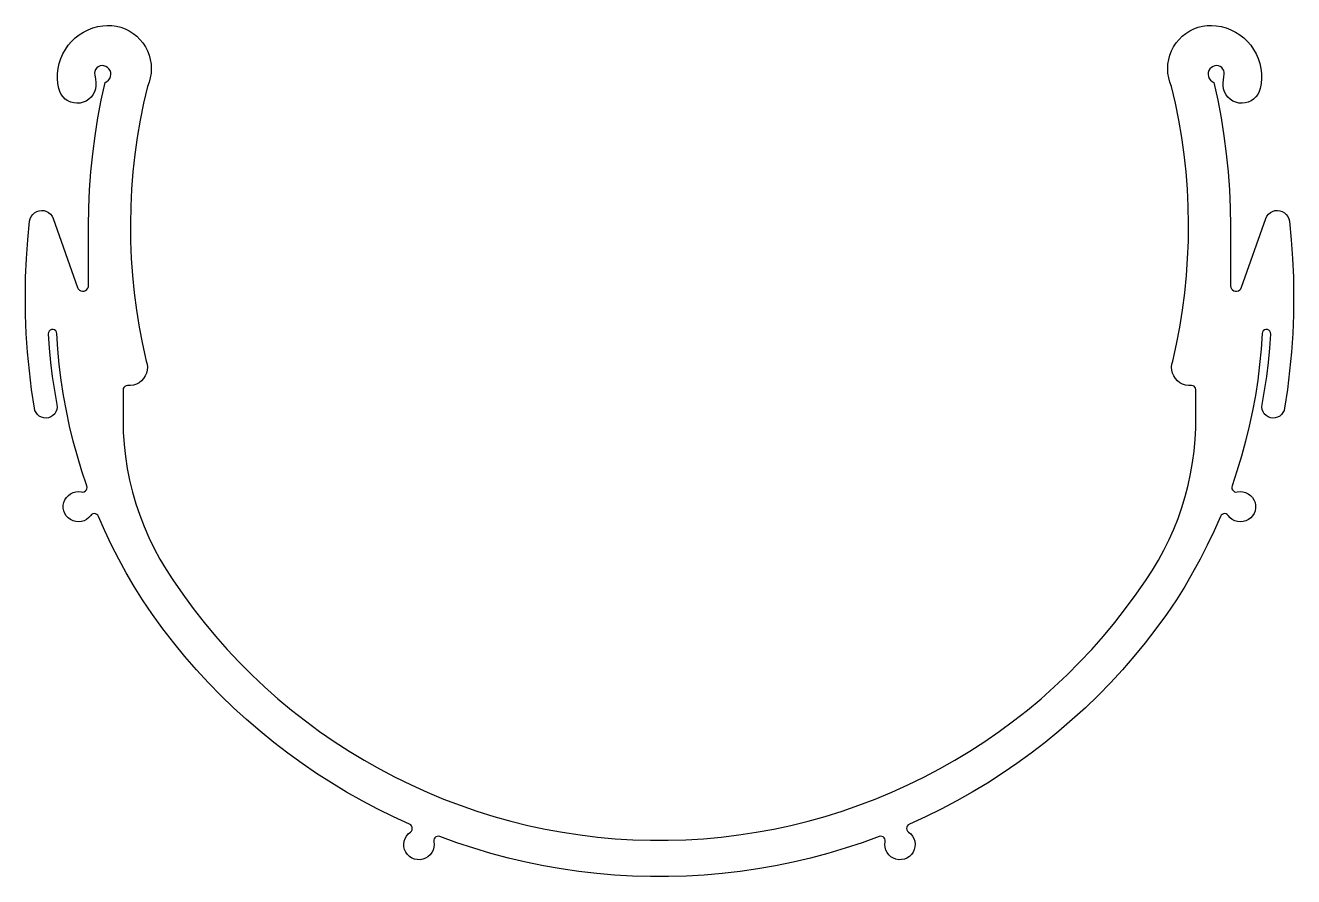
# Model space of a CAD drawing. Extents: x 1 to 209, y 99 to 239.
import ezdxf

# ---------------------------------------------------------------- set-up
doc = ezdxf.new("R2010")
doc.units = 0
doc.layers.add('Ebene_1', color=7, linetype='CONTINUOUS')

msp = doc.modelspace()

# ---------------------------------------------------------------- linework, layer by layer
at = {"layer": 'Ebene_1', "color": 2}
msp.add_lwpolyline([(13.887625, 229.771394), (14.187485, 229.91956), (14.445015, 230.134755), (14.642565, 230.406394), (14.773095, 230.71331), (14.829495, 231.044922), (14.804795, 231.38006), (14.702485, 231.701088), (14.526095, 231.986838), (14.289735, 232.226727), (14.003985, 232.399588), (14.003985, 232.399588), (13.700595, 232.505422), (13.376045, 232.530112), (13.058545, 232.473672), (12.765735, 232.339616), (12.515265, 232.138533), (12.321235, 231.881005), (12.197765, 231.581144), (12.148365, 231.263644), (12.183665, 230.942616), (12.183665, 230.942616), (12.300085, 230.335838), (12.377685, 229.722005), (12.377685, 229.722005), (12.381685, 229.203421), (12.300585, 228.691894), (12.134775, 228.201533), (11.887835, 227.746449), (11.570335, 227.337227), (11.189335, 226.987977), (10.755415, 226.705755), (10.279165, 226.497616), (9.778225, 226.374144), (9.259635, 226.335334), (8.744585, 226.384724), (8.243635, 226.515252), (7.774445, 226.730446), (7.344055, 227.019724), (6.970105, 227.376029), (6.659665, 227.792307), (6.419775, 228.250918), (6.264555, 228.744807), (6.264555, 228.744807), (6.116385, 229.56678), (6.049385, 230.402863), (6.066985, 231.238946), (6.165785, 232.067974), (6.345705, 232.886419), (6.606755, 233.680169), (6.941895, 234.449224), (7.354645, 235.175947), (7.830895, 235.863863), (8.377705, 236.498863), (8.980955, 237.077419), (9.640645, 237.592475), (10.346205, 238.040502), (11.090565, 238.417975), (11.870205, 238.721364), (12.678065, 238.947141), (13.500035, 239.09178), (13.500035, 239.09178), (14.251455, 239.1447), (15.002865, 239.11648), (15.750755, 239.010646), (16.477485, 238.827202), (17.186565, 238.566146), (17.860365, 238.234535), (18.495365, 237.828841), (19.084505, 237.363174), (19.620735, 236.834007), (20.096985, 236.251924), (20.509735, 235.623979), (20.855455, 234.953702), (21.127095, 234.251674), (21.321125, 233.524952), (21.437535, 232.78059), (21.476335, 232.029174), (21.434035, 231.277757), (21.314095, 230.536924), (21.113015, 229.810201), (20.837845, 229.108173), (20.837845, 229.108173), (20.199315, 226.331812), (19.641925, 223.537812), (19.169205, 220.726173), (18.777625, 217.903951), (18.470705, 215.071145), (18.248455, 212.227756), (18.110875, 209.380839), (18.054375, 206.533922), (18.086175, 203.683477), (18.199065, 200.836561), (18.400145, 197.993172), (18.682375, 195.15684), (19.049265, 192.33109), (19.497285, 189.51592), (20.029985, 186.71487), (20.647345, 183.93145), (20.647345, 183.93145), (20.784925, 183.44814), (20.837825, 182.95073), (20.806125, 182.44978), (20.693235, 181.95942), (20.495675, 181.49728), (20.224045, 181.07395), (19.885375, 180.70353), (19.490265, 180.39309), (19.045765, 180.15673), (18.569515, 179.99445), (18.075625, 179.92035), (17.571155, 179.92735), (17.571155, 179.92735), (17.338315, 179.89915), (17.126655, 179.79332), (16.960845, 179.62751), (16.862045, 179.41232), (16.837345, 179.17948), (16.837345, 174.22648), (16.837345, 174.22648), (16.883245, 172.23328), (17.017305, 170.24714), (17.232495, 168.26806), (17.535885, 166.29603), (17.920415, 164.34164), (18.389605, 162.40842), (18.943465, 160.49284), (19.578465, 158.60548), (20.291075, 156.74281), (21.084825, 154.91542), (21.956195, 153.12684), (22.901635, 151.37353), (23.924695, 149.66256), (25.018305, 147.99745), (25.018305, 147.99745), (26.665775, 145.60209), (28.387325, 143.25611), (30.175915, 140.96306), (32.038575, 138.72645), (33.961215, 136.54628), (35.954415, 134.42608), (38.007575, 132.36586), (40.124245, 130.36914), (42.300885, 128.43592), (44.530445, 126.57325), (46.819965, 124.77761), (49.162415, 123.049), (51.554245, 121.39447), (53.995465, 119.81403), (56.482555, 118.30767), (59.015495, 116.87539), (61.590775, 115.52072), (64.204855, 114.24719), (66.857745, 113.05128), (69.542385, 111.9365), (72.262305, 110.90286), (75.010445, 109.95036), (77.786805, 109.08606), (80.591385, 108.30289), (83.413615, 107.60439), (86.256995, 106.99408), (89.118025, 106.46844), (91.996695, 106.031), (94.882415, 105.67822), (97.778725, 105.41717), (100.68208, 105.24078), (103.58897, 105.15258), (106.49938, 105.15258), (109.40627, 105.24078), (112.30964, 105.41717), (115.20947, 105.67822), (118.0952, 106.031), (120.97033, 106.46844), (123.83136, 106.99408), (126.67475, 107.60439), (129.5005, 108.30289), (132.30156, 109.08606), (135.07792, 109.95036), (137.82959, 110.90286), (140.54597, 111.9365), (143.23414, 113.05128), (145.88703, 114.24719), (148.50111, 115.52072), (151.07639, 116.87539), (153.60934, 118.30767), (156.09642, 119.81403), (158.53764, 121.39447), (160.92948, 123.049), (163.27192, 124.77408), (165.55792, 126.57325), (167.791, 128.43592), (169.96764, 130.36914), (172.08078, 132.36586), (174.13748, 134.42256), (176.12714, 136.54628), (178.05331, 138.72645), (179.91245, 140.96306), (181.70456, 143.25611), (183.42259, 145.59856), (185.07359, 147.99745), (185.07359, 147.99745), (186.11781, 149.58495), (187.09501, 151.21125), (188.0087, 152.87989), (188.85184, 154.58381), (189.62442, 156.31947), (190.32292, 158.08689), (190.95087, 159.879), (191.50473, 161.69934), (191.98451, 163.53731), (192.3902, 165.39292), (192.71476, 167.26617), (192.96523, 169.15), (193.14162, 171.04089), (193.23692, 172.93884), (193.25452, 174.84031), (193.26862, 179.26415), (193.26862, 179.26415), (193.22272, 179.47934), (193.11336, 179.66632), (192.95108, 179.81448), (192.75, 179.90268), (192.5348, 179.92738), (192.5348, 179.92738), (192.03033, 179.92038), (191.53644, 179.99448), (191.06019, 180.15676), (190.61569, 180.39312), (190.22058, 180.70357), (189.88191, 181.07398), (189.61027, 181.49732), (189.41272, 181.95945), (189.29983, 182.44982), (189.26813, 182.95076), (189.32103, 183.44818), (189.45861, 183.93148), (189.45861, 183.93148), (190.07597, 186.7149), (190.60867, 189.51595), (191.0567, 192.33112), (191.42358, 195.15687), (191.70581, 197.993205), (191.90689, 200.836594), (192.01978, 203.68351), (192.05148, 206.533955), (191.99508, 209.380872), (191.85749, 212.227789), (191.63524, 215.071178), (191.32833, 217.903984), (190.93674, 220.726206), (190.46402, 223.537845), (189.90663, 226.331845), (189.26811, 229.108206), (189.26811, 229.108206), (188.99294, 229.810234), (188.79186, 230.536957), (188.67191, 231.27779), (188.62961, 232.029207), (188.66841, 232.780623), (188.78483, 233.524985), (188.97886, 234.251707), (189.25049, 234.953735), (189.59622, 235.624012), (190.00897, 236.251957), (190.48522, 236.83404), (191.02144, 237.363207), (191.61058, 237.828874), (192.24558, 238.234568), (192.91938, 238.566179), (193.62847, 238.827235), (194.35519, 239.010679), (195.10308, 239.116513), (195.8545, 239.144733), (196.60591, 239.091813), (196.60591, 239.091813), (197.42788, 238.947174), (198.23575, 238.721397), (199.01538, 238.418008), (199.75975, 238.040535), (200.4653, 237.592508), (201.125, 237.077452), (201.72825, 236.498896), (202.27505, 235.863896), (202.7513, 235.17598), (203.16405, 234.449257), (203.49919, 233.680202), (203.76025, 232.886452), (203.94016, 232.068007), (204.03896, 231.238979), (204.05656, 230.402896), (203.98956, 229.566813), (203.8414, 228.74484), (203.8414, 228.74484), (203.68617, 228.250951), (203.44628, 227.79234), (203.13584, 227.376062), (202.7619, 227.019757), (202.33151, 226.730479), (201.86231, 226.515285), (201.36137, 226.384757), (200.84631, 226.335367), (200.32773, 226.374177), (199.82678, 226.497649), (199.35053, 226.705788), (198.91662, 226.98801), (198.53562, 227.33726), (198.21812, 227.746482), (197.97117, 228.201566), (197.80537, 228.691927), (197.72427, 229.203454), (197.72827, 229.722038), (197.72827, 229.722038), (197.78827, 230.212399), (197.86937, 230.699232), (197.86937, 230.699232), (197.92937, 231.111982), (197.92937, 231.111982), (197.92237, 231.411843), (197.84477, 231.701121), (197.70365, 231.965705), (197.5061, 232.191482), (197.25915, 232.364344), (196.98046, 232.477232), (196.68413, 232.519562), (196.38427, 232.494862), (196.10204, 232.399612), (196.10204, 232.399612), (195.81629, 232.226751), (195.57993, 231.986862), (195.40354, 231.701112), (195.30124, 231.380084), (195.27654, 231.044946), (195.33304, 230.713334), (195.46357, 230.406418), (195.66112, 230.134779), (195.91865, 229.919584), (196.21851, 229.771418), (196.21851, 229.771418), (196.85704, 226.857473), (197.4109, 223.929417), (197.88009, 220.987251), (198.26109, 218.030973), (198.56096, 215.067639), (198.77615, 212.093722), (198.90315, 209.116278), (198.94545, 206.138833), (198.94545, 196.32456), (198.94545, 196.32456), (198.99485, 196.07055), (199.11479, 195.83772), (199.29118, 195.64722), (199.51343, 195.51317), (199.76391, 195.44257), (200.02143, 195.44657), (200.27191, 195.52067), (200.49063, 195.65825), (200.66349, 195.84875), (200.77991, 196.08158), (204.77688, 207.395167), (204.77688, 207.395167), (204.94974, 207.765584), (205.20021, 208.093667), (205.51066, 208.361778), (205.87049, 208.562861), (206.26207, 208.682806), (206.67482, 208.721606), (207.08052, 208.675746), (207.4721, 208.545218), (207.82841, 208.340607), (208.1318, 208.061913), (208.37521, 207.730302), (208.54455, 207.356357), (208.63275, 206.954191), (208.63275, 206.954191), (208.93614, 203.885024), (209.15486, 200.808801), (209.28892, 197.729051), (209.33482, 194.64577), (209.29952, 191.5625), (209.17605, 188.48275), (208.97144, 185.40652), (208.67863, 182.33736), (208.30116, 179.27877), (207.83902, 176.23077), (207.83902, 176.23077), (207.75432, 175.83566), (207.58499, 175.4723), (207.3451, 175.15127), (207.04171, 174.89022), (206.68893, 174.69972), (206.30088, 174.59036), (205.90224, 174.56216), (205.5036, 174.62216), (205.12966, 174.76327), (204.79452, 174.98552), (204.51229, 175.27127), (204.30063, 175.60993), (204.16304, 175.98741), (204.11014, 176.38604), (204.14184, 176.78468), (204.14184, 176.78468), (204.55459, 179.08832), (204.90031, 181.40607), (205.18606, 183.72735), (205.40831, 186.05921), (205.56353, 188.3946), (205.56353, 188.3946), (205.53533, 188.63802), (205.42597, 188.86027), (205.24605, 189.0296), (205.01675, 189.1248), (204.7698, 189.1389), (204.53697, 189.0648), (204.33941, 188.91664), (204.20536, 188.7085), (204.14896, 188.46861), (204.14896, 188.46861), (203.97963, 185.91097), (203.73974, 183.36038), (203.42577, 180.81686), (203.03771, 178.28391), (202.57557, 175.76155), (202.04641, 173.25683), (201.44316, 170.76622), (200.76935, 168.29324), (200.02146, 165.84144), (199.20655, 163.4108), (199.20655, 163.4108), (199.16775, 163.18855), (199.19245, 162.96277), (199.28415, 162.75816), (199.43584, 162.58883), (199.62634, 162.47241), (199.84506, 162.41951), (200.07084, 162.43361), (200.07084, 162.43361), (200.53298, 162.48651), (200.99865, 162.45831), (201.44667, 162.33836), (201.86648, 162.14081), (202.24395, 161.86917), (202.56498, 161.52698), (202.81192, 161.13539), (202.98479, 160.705), (203.07649, 160.24639), (203.08049, 159.78425), (202.99579, 159.32564), (202.82998, 158.89173), (202.58304, 158.49661), (202.26907, 158.15442), (201.89512, 157.87573), (201.47885, 157.67111), (201.03082, 157.54764), (200.56515, 157.50884), (200.10301, 157.55824), (199.65851, 157.69582), (199.24576, 157.91101), (198.87887, 158.19676), (198.57548, 158.54954), (198.57548, 158.54954), (198.41673, 158.71182), (198.21918, 158.81765), (197.99693, 158.85995), (197.77468, 158.83525), (197.56654, 158.74355), (197.39721, 158.59538), (197.28079, 158.40488), (197.28079, 158.40488), (196.24362, 156.03069), (195.13943, 153.69177), (193.96468, 151.3846), (192.72643, 149.11271), (191.42468, 146.8761), (190.0559, 144.6783), (190.0559, 144.6783), (188.41196, 142.28294), (186.69746, 139.93344), (184.91946, 137.63685), (183.07443, 135.38966), (181.1659, 133.19538), (179.1974, 131.05755), (177.16893, 128.97616), (175.08401, 126.95474), (172.93912, 124.98977), (170.73779, 123.0883), (168.48707, 121.25385), (166.18343, 119.47938), (163.8304, 117.77193), (161.43151, 116.13505), (158.98323, 114.56518), (156.49262, 113.06588), (153.9632, 111.63713), (151.39145, 110.28246), (148.7809, 109.00188), (146.13859, 107.79538), (146.13859, 107.79538), (145.94809, 107.67191), (145.79993, 107.49905), (145.71523, 107.29091), (145.69403, 107.06866), (145.73993, 106.84641), (145.84929, 106.64885), (146.01509, 106.49363), (146.01509, 106.49363), (146.3714, 106.1973), (146.6642, 105.83746), (146.88998, 105.42824), (147.03109, 104.98727), (147.09109, 104.52513), (147.06289, 104.06299), (146.94648, 103.61143), (146.75245, 103.1881), (146.48081, 102.81063), (146.14567, 102.4896), (145.75409, 102.23913), (145.3237, 102.06274), (144.86861, 101.97104), (144.40295, 101.96404), (143.94434, 102.04514), (143.51042, 102.20742), (143.11178, 102.45083), (142.76959, 102.76128), (142.48736, 103.1317), (142.27922, 103.54797), (142.15222, 103.996), (142.11342, 104.45814), (142.15932, 104.92028), (142.15932, 104.92028), (142.16632, 105.14606), (142.10632, 105.36478), (141.98638, 105.55528), (141.81352, 105.69992), (141.60538, 105.78812), (141.3796, 105.80932), (141.16088, 105.75992), (141.16088, 105.75992), (138.38452, 104.75803), (135.57994, 103.83375), (132.74713, 102.99414), (129.89316, 102.23214), (127.02155, 101.55481), (124.12877, 100.96214), (121.21835, 100.45414), (118.29735, 100.02728), (115.36224, 99.68861), (112.42007, 99.43109), (109.47437, 99.26175), (106.52162, 99.17705), (103.56887, 99.17705), (100.61612, 99.26175), (97.670435, 99.43461), (94.728265, 99.68861), (91.793155, 100.03081), (88.872155, 100.45767), (85.965265, 100.96567), (83.072485, 101.55834), (80.197345, 102.23567), (77.343375, 102.99767), (74.514095, 103.84081), (71.709515, 104.76156), (68.933155, 105.76698), (68.933155, 105.76698), (68.710905, 105.81288), (68.485125, 105.79168), (68.276985, 105.70698), (68.104125, 105.55882), (67.984175, 105.36832), (67.924175, 105.1496), (67.934775, 104.92382), (67.934775, 104.92382), (67.980675, 104.46168), (67.941875, 103.99954), (67.814875, 103.55151), (67.606735, 103.13171), (67.328045, 102.76129), (66.982325, 102.45084), (66.583685, 102.20743), (66.149765, 102.04515), (65.691155, 101.96405), (65.225485, 101.97105), (64.770405, 102.06275), (64.340015, 102.23914), (63.948435, 102.48961), (63.613295, 102.81417), (63.341655, 103.19164), (63.144095, 103.61144), (63.031205, 104.063), (63.003005, 104.52867), (63.063005, 104.99081), (63.207645, 105.43178), (63.429895, 105.841), (63.726235, 106.20083), (64.082535, 106.49717), (64.082535, 106.49717), (64.248345, 106.65239), (64.357705, 106.84994), (64.407105, 107.06867), (64.385905, 107.29444), (64.297705, 107.50258), (64.153065, 107.67544), (63.959035, 107.79892), (63.959035, 107.79892), (61.316725, 109.00542), (58.709705, 110.286), (56.137955, 111.64419), (53.605005, 113.07294), (51.117925, 114.57225), (48.669645, 116.14211), (46.270755, 117.779), (43.917725, 119.48644), (41.614085, 121.25739), (39.359835, 123.09536), (37.162035, 124.99683), (35.017145, 126.95828), (32.928695, 128.9797), (30.900225, 131.06108), (28.931725, 133.19892), (27.023195, 135.3932), (25.178175, 137.63686), (23.396645, 139.93697), (21.682145, 142.28295), (20.034675, 144.67831), (20.034675, 144.67831), (18.669425, 146.87611), (17.364145, 149.11272), (16.125895, 151.38461), (14.954675, 153.69531), (13.850475, 156.03422), (12.813305, 158.40842), (12.813305, 158.40842), (12.693365, 158.59892), (12.524035, 158.74709), (12.315895, 158.83879), (12.093645, 158.86349), (11.871395, 158.82119), (11.673835, 158.71183), (11.515085, 158.55308), (11.515085, 158.55308), (11.211695, 158.2003), (10.844805, 157.91102), (10.432055, 157.6923), (9.987555, 157.55825), (9.525425, 157.50885), (9.059755, 157.54415), (8.611725, 157.66763), (8.191925, 157.87224), (7.817975, 158.15093), (7.504005, 158.49313), (7.260585, 158.88824), (7.091255, 159.32215), (7.006555, 159.78077), (7.010555, 160.24643), (7.102255, 160.70504), (7.275115, 161.13543), (7.525595, 161.52702), (7.846615, 161.86568), (8.220565, 162.14085), (8.643895, 162.3384), (9.095455, 162.45482), (9.557595, 162.48652), (10.023255, 162.43012), (10.023255, 162.43012), (10.245505, 162.41602), (10.467755, 162.46892), (10.658255, 162.58534), (10.809955, 162.75467), (10.901655, 162.95928), (10.926355, 163.18506), (10.887555, 163.40731), (10.887555, 163.40731), (10.072635, 165.83795), (9.324745, 168.28976), (8.650945, 170.76273), (8.047695, 173.25687), (7.514995, 175.76512), (7.056385, 178.28748), (6.668335, 180.82042), (6.354355, 183.36395), (6.110945, 185.91806), (5.941605, 188.4757), (5.941605, 188.4757), (5.888705, 188.71559), (5.758175, 188.9202), (5.560615, 189.06837), (5.327785, 189.13897), (5.084365, 189.12837), (4.858595, 189.03317), (4.682205, 188.86384), (4.569315, 188.64511), (4.541115, 188.4017), (4.541115, 188.4017), (4.699865, 186.06631), (4.922115, 183.73445), (5.207865, 181.40964), (5.553585, 179.09189), (5.966335, 176.78472), (5.966335, 176.78472), (5.998135, 176.38609), (5.945235, 175.98745), (5.807655, 175.60997), (5.595985, 175.27131), (5.313765, 174.98556), (4.978625, 174.76331), (4.604685, 174.6222), (4.206045, 174.5622), (3.807405, 174.5904), (3.419345, 174.69976), (3.066565, 174.89026), (2.763175, 175.15131), (2.523295, 175.47234), (2.353955, 175.8357), (2.269255, 176.23081), (2.269255, 176.23081), (1.807115, 179.27881), (1.429635, 182.3374), (1.136835, 185.40656), (0.932225, 188.48279), (0.808755, 191.56254), (0.773455, 194.64581), (0.819355, 197.729092), (0.953405, 200.808842), (1.172135, 203.885065), (1.475525, 206.954232), (1.475525, 206.954232), (1.563725, 207.356398), (1.733055, 207.730343), (1.976475, 208.061954), (2.279865, 208.340648), (2.636165, 208.545259), (3.027755, 208.675787), (3.433445, 208.721647), (3.846195, 208.682847), (4.237785, 208.562902), (4.597615, 208.361819), (4.908055, 208.093708), (5.158535, 207.765625), (5.331395, 207.395208), (9.342475, 196.04635), (9.342475, 196.04635), (9.469475, 195.80999), (9.659975, 195.62301), (9.892805, 195.49601), (10.153865, 195.43961), (10.418445, 195.45721), (10.668925, 195.54891), (10.880585, 195.70766), (11.042865, 195.9158), (11.138065, 196.16627), (11.162765, 196.43086), (11.162765, 206.139303), (11.162765, 206.139303), (11.205065, 209.116748), (11.332065, 212.094192), (11.547255, 215.068109), (11.847115, 218.031443), (12.228115, 220.987721), (12.697315, 223.929887), (13.251175, 226.857943), (13.889705, 229.771888)], dxfattribs=at)

doc.saveas('drawing.dxf')
